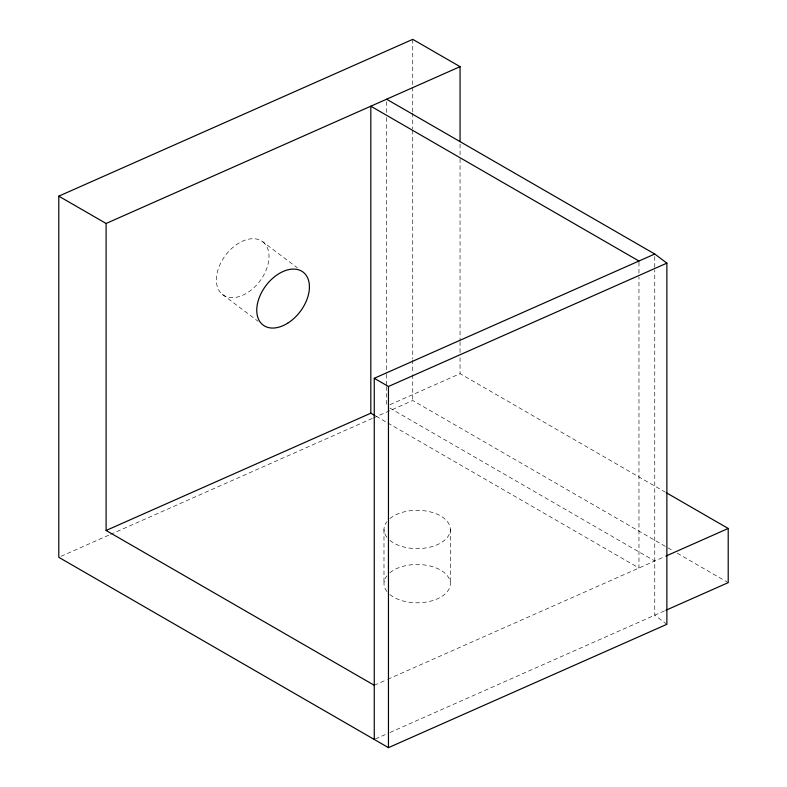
<?xml version="1.0" encoding="UTF-8"?>
<svg xmlns="http://www.w3.org/2000/svg" width="787" height="787" viewBox="0 0 787 787"><rect width="100%" height="100%" fill="white"/><g stroke="black" fill="none" stroke-linecap="round" stroke-linejoin="round"><path stroke-width="0.59" stroke-dasharray="3.94 2.95" d="M389.949 404.725L460.061 373.658L665.428 492.229M61.032 556.32L109.354 534.914M110.475 534.422L372.29 418.428M373.412 417.936L412.742 400.514L672.974 550.762M374.258 685.28L386.594 679.811M387.716 679.319L664.779 556.576M375.379 738.954L388.847 732.992M389.968 732.49L664.779 610.751M677.223 553.212L728.211 582.646M389.801 408.04L654.754 561.013M376.137 416.264L386.781 422.412M387.843 423.022L638.965 568.007L638.965 276.985M262.819 241.806A33.172 21.485 -53 0 1 247.315 292.794A33.172 21.485 -53 0 1 217.94 269.931A33.172 21.485 -53 0 1 262.819 241.806L297.437 267.855M666.874 624.307L654.754 615.188L654.754 269.99M222.564 294.545L258.146 321.322M654.754 256.483L654.754 268.76M638.965 262.248L638.965 275.755M460.061 144.031L460.061 157.538M460.061 158.767L460.061 340.505M460.061 341.735L460.061 352.783M460.061 357.692L460.061 373.658M450.331 529.366L450.331 583.541M412.742 39.35L412.742 86.029M412.742 87.259L412.742 111.833M412.742 113.053L412.742 129.029M412.742 130.258L412.742 358.744M412.742 359.974L412.742 373.491M412.742 374.71L412.742 400.514M386.604 101.671L386.604 112.718M386.604 117.627L386.604 373.048M386.604 374.268L386.604 385.325M386.604 386.555L386.604 406.2M383.987 529.572L383.987 583.747M389.88 572.749A33.172 19.154 0 0 1 439.431 569.454A33.172 19.154 0 0 1 438.625 598.248A33.172 19.154 0 0 1 389.28 594.018M386.929 591.529A33.172 19.154 0 0 1 386.781 575.946M389.88 518.574A33.172 19.154 0 0 1 439.431 515.278A33.172 19.154 0 0 1 438.625 544.073A33.172 19.154 0 0 1 389.28 539.843M386.929 537.354A33.172 19.154 0 0 1 386.781 521.771"/><path stroke-width="1.18" d="M386.604 99.211L654.754 254.024L666.874 263.143L666.874 624.307L388.453 747.65L58.789 557.314L58.789 196.16L412.742 39.35L460.061 66.669L460.061 141.571M58.789 196.16L106.107 223.478L460.061 66.669M374.258 739.455L374.258 378.291L654.754 254.024M374.258 378.291L388.453 386.486L666.874 263.143M106.107 223.478L106.107 530.468L370.815 413.195L375.074 415.654M665.891 556.084L728.211 528.471L728.211 582.646L665.891 610.259M638.965 261.028L370.815 106.206L370.815 413.195M666.491 492.839L728.211 528.471M106.107 530.468L374.258 685.28M388.453 386.486L388.453 747.65M287.708 323.182A33.172 21.485 -53 0 0 303.211 272.194A33.172 21.485 -53 0 0 258.333 300.319A33.172 21.485 -53 0 0 287.708 323.182"/></g></svg>
